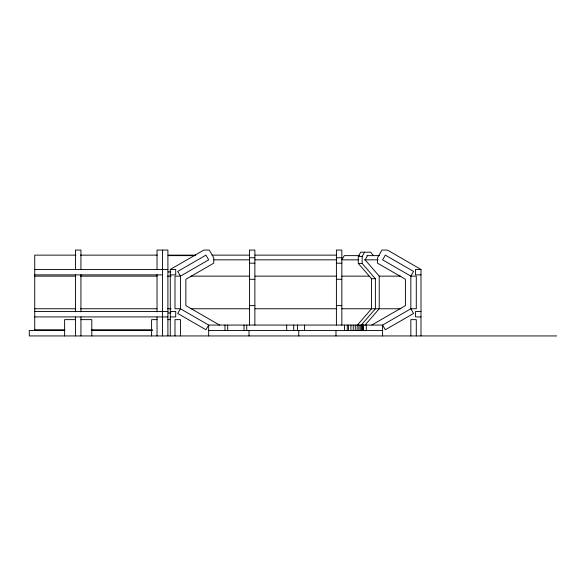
<?xml version="1.0" encoding="UTF-8"?>
<svg xmlns="http://www.w3.org/2000/svg" width="586" height="586" viewBox="0 0 586 586"><rect width="100%" height="100%" fill="white"/><g stroke="black" fill="none" stroke-linecap="round" stroke-linejoin="round"><path stroke-width="0.88" d="M357.423 325.069L371.539 308.763L371.539 278.724L358.288 263.422L358.288 256.404L360.72 252.192L370.638 252.192L373.568 255.584M361.262 325.069L375.384 308.763L375.384 278.724L362.133 263.422L362.133 256.404L364.558 252.192M367.539 255.628L365.107 259.84L379.23 276.145L379.23 308.763L365.107 325.069M170.284 335.939L170.284 269.45L203.869 250.061L209.305 250.061L213.744 257.752L213.744 263.187L185.865 279.288L185.865 305.621L219.545 325.069M371.736 325.069L405.417 305.621L405.417 279.288L377.538 263.187L377.538 257.752L381.977 250.061L387.412 250.061L420.997 269.45L420.997 335.939M75.872 255.137L34.735 255.137L34.735 330.504M80.355 255.137L157.231 255.137M168.204 255.137L195.629 255.137M212.081 255.137L249.563 255.137M255.049 255.137L336.408 255.137M168.189 255.628L195.372 255.628M359.672 255.628L344.275 255.628L341.843 259.84L358.149 259.84M366.917 255.628L379.603 255.628M358.288 256.404L362.133 256.404M249.438 257.752L254.873 257.752M336.408 257.752L341.843 257.752M213.912 259.84L249.563 259.84M255.049 259.84L336.408 259.84M364.492 259.84L378.08 259.84M249.438 263.187L254.873 263.187M336.408 263.187L341.843 263.187M358.288 263.422L362.133 263.422M34.735 269.45L167.904 269.45M170.284 269.45L175.719 269.45L175.719 274.885L170.284 274.885M420.997 269.45L415.562 269.45L415.562 274.885L420.997 274.885M168.16 271.941L170.841 271.941M34.735 274.885L162.469 274.885M34.735 276.145L75.792 276.145M80.355 276.145L156.997 276.145M167.64 276.145L171.215 276.145M191.058 276.145L249.563 276.145M255.049 276.145L336.408 276.145M341.843 276.145L369.085 276.145M379.069 276.145L400.861 276.145M371.539 278.724L375.384 278.724M249.438 279.288L254.873 279.288M336.408 279.288L341.843 279.288M249.438 305.621L254.873 305.621M336.408 305.621L341.843 305.621M34.735 308.763L75.792 308.763M80.355 308.763L156.997 308.763M167.64 308.763L171.215 308.763M191.058 308.763L249.563 308.763M255.049 308.763L336.408 308.763M341.843 308.763L400.861 308.763M34.735 311.481L167.904 311.481M170.284 311.481L175.719 311.481L175.719 316.916L170.284 316.916M420.997 311.481L415.562 311.481L415.562 316.916L420.997 316.916M168.16 312.968L170.841 312.968M34.735 316.916L167.904 316.916M75.499 319.634L64.628 319.634L64.628 335.939M80.934 319.634L91.812 319.634L91.812 335.939M157.033 319.634L151.598 319.634L151.598 335.939M167.904 319.634L170.563 319.634M34.735 329.772L64.841 329.772M91.306 329.772L152.433 329.772M64.628 330.504L29.3 330.504L29.3 335.939L556.7 335.939M91.812 330.504L152.506 330.504M208.675 330.504L382.607 330.504M416.287 335.939L416.287 319.634L410.852 319.634L410.852 335.939M382.607 335.939L382.607 325.069L410.852 308.763L416.287 308.763L416.287 276.145L410.852 276.145L382.607 259.84L385.324 255.137L413.57 271.443L410.852 276.145L410.852 308.763L413.57 313.466L385.324 329.772L382.607 325.069L208.675 325.069L180.429 308.763L174.994 308.763L174.994 276.145L180.429 276.145L208.675 259.84L205.957 255.137L177.712 271.443L180.429 276.145L180.429 308.763L177.712 313.466L205.957 329.772L208.675 325.069L208.675 335.939M366.301 325.069L366.301 330.504M363.584 325.069L363.584 330.504M363.379 325.069L363.379 330.504M362.983 325.069L362.983 330.504M362.382 325.069L362.382 330.504M361.386 325.069L361.386 330.504M360.214 325.069L360.214 330.504M358.852 325.069L358.852 330.504M357.138 325.069L357.138 330.504M355.263 325.069L355.263 330.504M353.233 325.069L353.233 330.504M350.919 325.069L350.919 330.504M348.48 325.069L348.48 330.504M347.278 325.069L347.278 330.504M344.561 325.069L344.561 330.504M341.843 325.069L341.843 250.061L336.408 250.061L336.408 325.069M335.983 330.504L335.983 335.939M304.588 325.069L304.588 330.504M298.779 330.504L298.779 335.939M297.563 325.069L297.563 330.504M293.718 325.069L293.718 330.504M286.693 325.069L286.693 330.504M254.873 325.069L254.873 250.061L249.438 250.061L249.438 325.069M249.021 330.504L249.021 335.939M246.721 325.069L246.721 330.504M244.003 325.069L244.003 330.504M227.698 325.069L227.698 330.504M224.98 325.069L224.98 330.504M180.429 335.939L180.429 319.634L174.994 319.634L174.994 335.939M167.904 335.939L167.904 250.061L157.033 250.061L157.033 269.626M162.469 250.061L162.469 335.939M157.033 274.578L157.033 311.899M157.033 316.916L157.033 335.939M80.934 269.626L80.934 250.061L75.499 250.061L75.499 269.626M80.934 274.578L80.934 311.899M80.934 316.916L80.934 335.939M75.499 274.578L75.499 311.899M75.499 316.916L75.499 335.939"/></g></svg>
